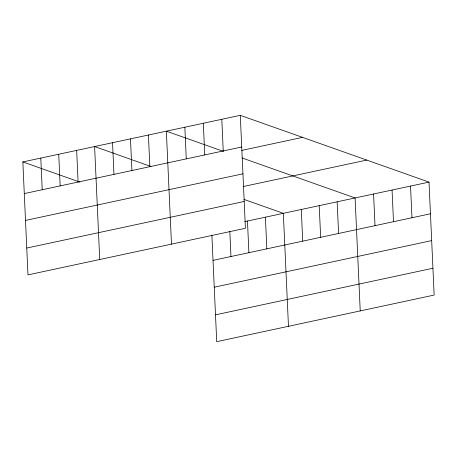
<?xml version="1.0" encoding="UTF-8"?>
<svg xmlns="http://www.w3.org/2000/svg" width="457" height="457" viewBox="0 0 457 457"><rect width="100%" height="100%" fill="white"/><g stroke="black" fill="none" stroke-linecap="round" stroke-linejoin="round"><path stroke-width="0.69" d="M240.285 115.335L245.415 228.289L27.98 274.88L22.85 161.927L240.285 115.335L429.02 182.12L434.15 295.073L216.715 341.665L211.877 235.041M24.29 193.585L241.719 146.994M241.644 150.427L302.568 137.374M25.506 220.411L242.941 173.82M243.135 186.565L366.737 160.081M26.763 248.054L244.192 201.463M244.706 221.611L429.02 182.12M213.025 260.37L430.46 213.779M214.242 287.196L431.676 240.605M215.498 314.839L432.933 268.248M223.393 151.358L166.354 131.176L171.484 244.129M242.01 157.945L355.095 197.961L360.225 310.914M150.987 166.502L94.605 146.548L99.735 259.507M244.004 199.412L283.34 213.333L288.47 326.292M22.85 161.927L79.889 182.109M410.54 186.079L411.974 217.738M392.055 190.038L393.494 221.696M373.575 193.997L375.014 225.655M337.157 201.8L338.591 233.464M319.214 205.644L320.654 237.303M301.277 209.489L302.717 241.147M265.403 217.178L266.842 248.837M247.466 221.022L248.899 252.681M229.814 231.196L230.962 256.526M221.799 119.294L223.239 150.953M203.319 123.253L204.759 154.912M184.839 127.212L186.273 158.876M148.416 135.021L149.856 166.679M130.479 138.859L131.919 170.524M112.542 142.704L113.976 174.363M76.662 150.393L78.101 182.052M58.724 154.238L60.164 185.896M40.787 158.082L42.227 189.741"/></g></svg>
